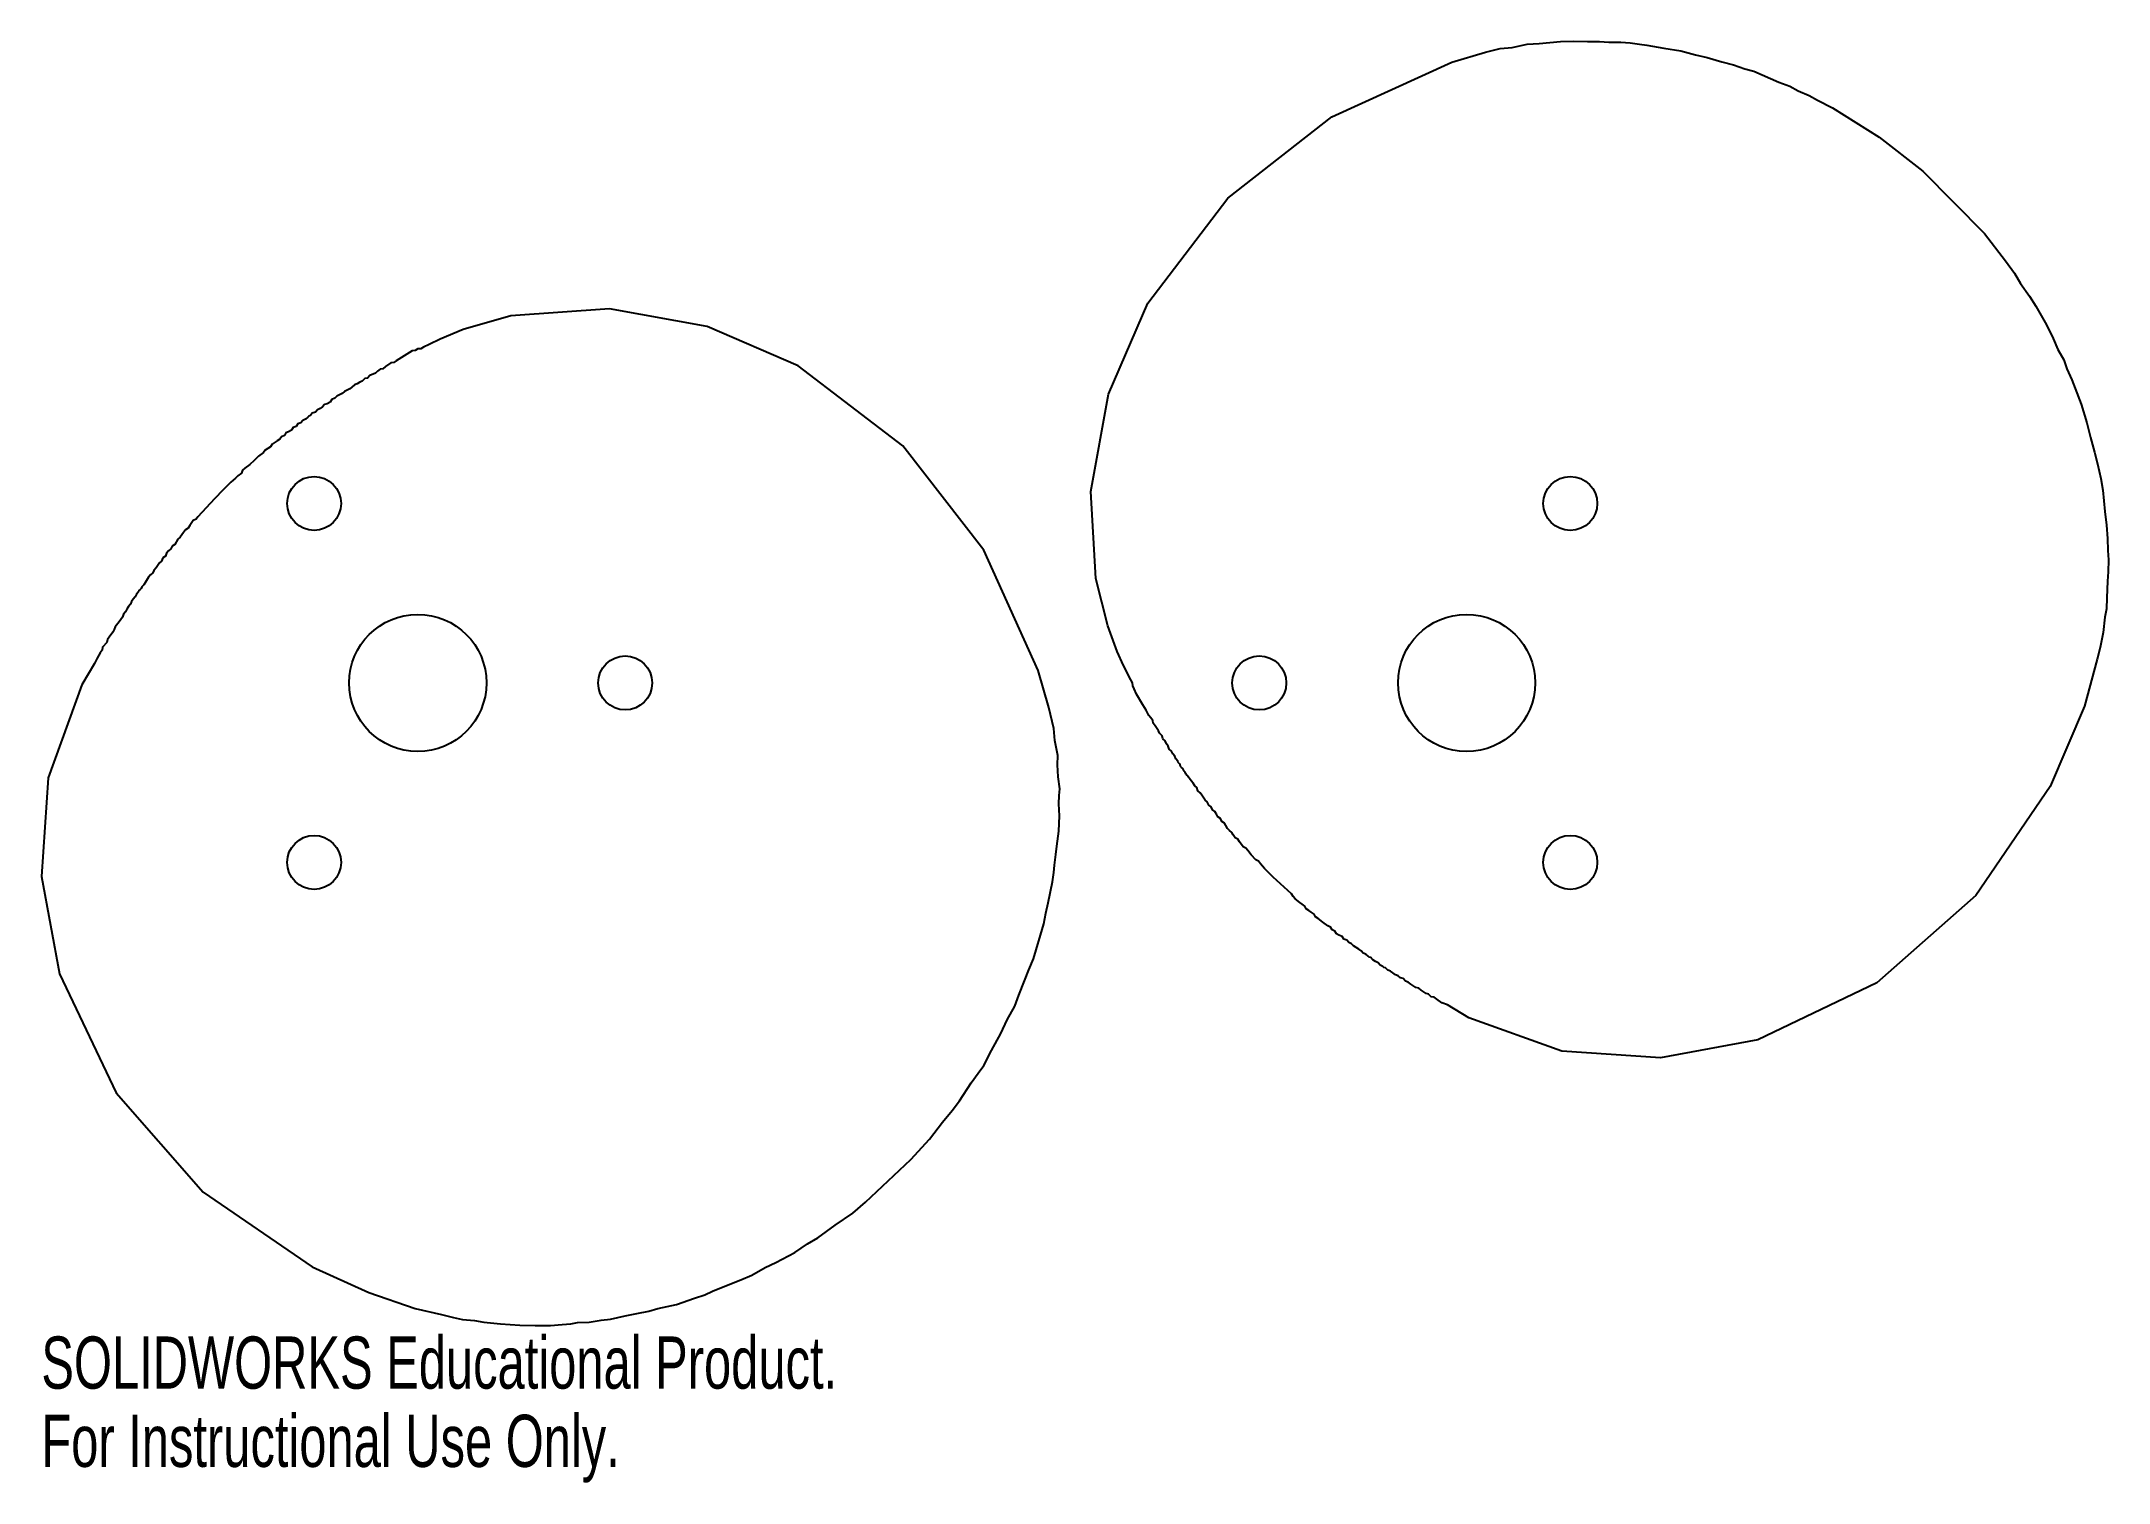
# Model space of a CAD drawing. Header units: inches. Extents: x -1.37 to 6.16, y -2.92 to 2.34.
import ezdxf

# ---------------------------------------------------------------- set-up
doc = ezdxf.new("R2010")
doc.units = ezdxf.units.IN
doc.header["$MEASUREMENT"] = 0
doc.styles.add('SLDTEXTSTYLE0', font='TXT', dxfattribs={"width": 0.7})

msp = doc.modelspace()

# ---------------------------------------------------------------- linework, layer by layer
at = {"color": 7, "linetype": 'Continuous', "flags": 128}
for points in [[(2.6052, 0), (2.599, 0.0109), (2.5946, 0.0196), (2.5864, 0.0352), (2.5726, 0.0633), (2.5497, 0.1143), (2.5149, 0.2079), (2.4719, 0.3809), (2.4538, 0.6982), (2.5178, 1.0536), (2.6607, 1.3853), (2.9521, 1.7682), (3.3313, 2.0648), (3.7696, 2.2642), (3.8916, 2.3), (3.9459, 2.3133), (3.9891, 2.3177), (4.0439, 2.3297), (4.0874, 2.332), (4.165, 2.3392), (4.2145, 2.34), (4.264, 2.3397), (4.3075, 2.3389), (4.3416, 2.3367), (4.3853, 2.3371), (4.4194, 2.334), (4.4534, 2.3302), (4.4799, 2.3255), (4.542, 2.3148), (4.6043, 2.3055), (4.6579, 2.2912), (4.7003, 2.2812), (4.7534, 2.2652), (4.7955, 2.254), (4.8368, 2.2402), (4.8699, 2.2317), (4.9608, 2.1912), (5.0016, 2.176), (5.0317, 2.1591), (5.0719, 2.1423), (5.1017, 2.125), (5.1562, 2.0971), (5.3272, 1.9904), (5.4866, 1.8662), (5.7103, 1.6397), (5.7869, 1.5389), (5.8208, 1.4945), (5.8423, 1.4566), (5.8746, 1.4109), (5.8975, 1.3737), (5.9374, 1.3064), (5.9611, 1.2562), (5.9786, 1.2163), (5.9998, 1.1778), (6.0107, 1.1454), (6.0288, 1.1056), (6.0418, 1.0739), (6.0633, 1.0165), (6.0841, 0.9491), (6.0968, 0.8951), (6.1124, 0.8419), (6.1224, 0.7995), (6.1354, 0.7455), (6.1421, 0.7025), (6.1495, 0.6249), (6.1561, 0.5759), (6.1588, 0.5265), (6.1609, 0.483), (6.1634, 0.4488), (6.1616, 0.4051), (6.159, 0.3709), (6.1564, 0.3098), (6.1552, 0.2704), (6.1495, 0.2395), (6.1436, 0.1843), (6.1319, 0.1297), (6.1215, 0.087), (6.0757, -0.0846), (5.9507, -0.3773), (5.6797, -0.7752), (5.3185, -1.0932), (4.885, -1.3015), (4.53, -1.3676), (4.1699, -1.3435), (3.8308, -1.2209), (3.7533, -1.1741), (3.7328, -1.1665), (3.7144, -1.1532), (3.7054, -1.1462), (3.6944, -1.1443), (3.6847, -1.1356), (3.6756, -1.1324), (3.6572, -1.1202), (3.6484, -1.113), (3.6377, -1.1103), (3.6193, -1.0981), (3.6106, -1.0912), (3.5999, -1.0882), (3.5913, -1.0783), (3.5822, -1.075), (3.5737, -1.0679), (3.5633, -1.0642), (3.5545, -1.0576), (3.5456, -1.0513), (3.5401, -1.0486), (3.5354, -1.0472), (3.5313, -1.0422), (3.5273, -1.0396), (3.5212, -1.0379), (3.518, -1.034), (3.5082, -1.0291), (3.5005, -1.021), (3.4909, -1.0158), (3.4818, -1.0099), (3.4773, -1.0058), (3.4742, -1.0018), (3.4682, -0.9998), (3.4645, -0.9968), (3.4563, -0.9895), (3.4457, -0.9857), (3.4382, -0.9775), (3.4298, -0.9707), (3.4204, -0.965), (3.4113, -0.959), (3.4033, -0.9517), (3.3932, -0.9469), (3.3863, -0.9383), (3.3756, -0.934), (3.3693, -0.9248), (3.3578, -0.9193), (3.3491, -0.9146), (3.343, -0.9054), (3.3324, -0.9006), (3.3267, -0.8911), (3.3166, -0.8858), (3.299, -0.8726), (3.2819, -0.8588), (3.272, -0.853), (3.267, -0.843), (3.2563, -0.8362), (3.2481, -0.8305), (3.2385, -0.8243), (3.2336, -0.8144), (3.2236, -0.8068), (3.2157, -0.8007), (3.1978, -0.7868), (3.1904, -0.7789), (3.1848, -0.7695), (3.1177, -0.7088), (3.0864, -0.6762), (3.0713, -0.6593), (3.064, -0.6505), (3.0543, -0.6456), (3.0376, -0.627), (3.0253, -0.6114), (3.0181, -0.6028), (3.0084, -0.5979), (2.9954, -0.5792), (2.9891, -0.5698), (2.9791, -0.5649), (2.9724, -0.554), (2.9671, -0.5455), (2.9588, -0.5385), (2.9515, -0.5304), (2.9449, -0.5196), (2.9401, -0.5109), (2.9304, -0.5053), (2.9256, -0.4948), (2.9161, -0.4889), (2.9108, -0.4789), (2.9057, -0.4688), (2.8963, -0.4627), (2.892, -0.4519), (2.883, -0.4454), (2.8778, -0.4338), (2.8705, -0.4275), (2.8585, -0.4093), (2.852, -0.4006), (2.8434, -0.3935), (2.8392, -0.3814), (2.8319, -0.375), (2.8269, -0.3652), (2.8188, -0.3576), (2.8124, -0.3488), (2.8087, -0.344), (2.8073, -0.3391), (2.8023, -0.3352), (2.7992, -0.3315), (2.7975, -0.3254), (2.7937, -0.3221), (2.7884, -0.3126), (2.7842, -0.3081), (2.7805, -0.3047), (2.779, -0.2985), (2.776, -0.2947), (2.7712, -0.2905), (2.77, -0.2857), (2.7629, -0.2772), (2.7591, -0.2668), (2.7522, -0.2583), (2.7473, -0.2485), (2.7384, -0.241), (2.7352, -0.2303), (2.7285, -0.2216), (2.7243, -0.2114), (2.7156, -0.2036), (2.7129, -0.1928), (2.7041, -0.1834), (2.6998, -0.1749), (2.6882, -0.1561), (2.6808, -0.1473), (2.6788, -0.1364), (2.6706, -0.1265), (2.6651, -0.1183), (2.6551, -0.0988), (2.6434, -0.0797), (2.6192, -0.0415), (2.6107, -0.0212), (2.6061, -0.0111), (2.6052, 0)], [(0, 1.2179), (-0.0099, 1.2126), (-0.021, 1.2117), (-0.0403, 1.1996), (-0.0785, 1.1753), (-0.0879, 1.169), (-0.0989, 1.1673), (-0.1172, 1.1538), (-0.1271, 1.1457), (-0.1368, 1.144), (-0.1469, 1.1366), (-0.1547, 1.1303), (-0.1744, 1.1209), (-0.1837, 1.1119), (-0.1934, 1.1099), (-0.2026, 1.101), (-0.2111, 1.0965), (-0.2206, 1.0911), (-0.2309, 1.0873), (-0.2399, 1.0783), (-0.248, 1.0731), (-0.2574, 1.0676), (-0.2675, 1.0633), (-0.2756, 1.0557), (-0.2855, 1.0511), (-0.2949, 1.0455), (-0.303, 1.038), (-0.3133, 1.0339), (-0.32, 1.0243), (-0.3308, 1.0185), (-0.3399, 1.0149), (-0.3479, 1.0074), (-0.3564, 1.0006), (-0.3661, 0.9955), (-0.3733, 0.987), (-0.3845, 0.9838), (-0.3885, 0.9791), (-0.3915, 0.9751), (-0.3974, 0.9728), (-0.401, 0.9696), (-0.4088, 0.9619), (-0.4192, 0.9575), (-0.426, 0.9488), (-0.4369, 0.9448), (-0.4432, 0.9356), (-0.4539, 0.9312), (-0.4605, 0.9224), (-0.4714, 0.9163), (-0.4805, 0.9119), (-0.4865, 0.9025), (-0.4968, 0.8975), (-0.5031, 0.8885), (-0.5124, 0.8824), (-0.5232, 0.8759), (-0.5312, 0.8703), (-0.5371, 0.861), (-0.547, 0.8553), (-0.5568, 0.8494), (-0.5625, 0.8401), (-0.5805, 0.8267), (-0.5962, 0.8115), (-0.6127, 0.7967), (-0.6304, 0.7827), (-0.6391, 0.7755), (-0.6431, 0.7652), (-0.6555, 0.7551), (-0.6649, 0.7469), (-0.6814, 0.7319), (-0.71, 0.7042), (-0.7411, 0.6713), (-0.7719, 0.6389), (-0.8018, 0.6061), (-0.8083, 0.5968), (-0.8185, 0.5923), (-0.8257, 0.5818), (-0.8315, 0.5737), (-0.8375, 0.564), (-0.8472, 0.5587), (-0.8543, 0.5483), (-0.8598, 0.54), (-0.8666, 0.5314), (-0.8753, 0.5249), (-0.8862, 0.5048), (-0.8954, 0.4987), (-0.9008, 0.4888), (-0.9092, 0.4818), (-0.9155, 0.4728), (-0.9203, 0.4625), (-0.9291, 0.4558), (-0.9347, 0.4445), (-0.9418, 0.4381), (-0.954, 0.4199), (-0.9618, 0.4106), (-0.9659, 0.4017), (-0.974, 0.3943), (-0.9811, 0.386), (-0.9922, 0.3672), (-0.9983, 0.3582), (-1.0025, 0.3537), (-1.0065, 0.3507), (-1.0084, 0.3446), (-1.0115, 0.3409), (-1.0165, 0.337), (-1.018, 0.3322), (-1.0256, 0.3242), (-1.03, 0.3141), (-1.037, 0.3057), (-1.0436, 0.297), (-1.0478, 0.2868), (-1.0552, 0.2786), (-1.0606, 0.2691), (-1.065, 0.2592), (-1.0725, 0.2509), (-1.076, 0.2404), (-1.0889, 0.2226), (-1.1028, 0.2052), (-1.1069, 0.195), (-1.1113, 0.1851), (-1.1247, 0.1672), (-1.131, 0.1581), (-1.1341, 0.1475), (-1.1489, 0.13), (-1.1509, 0.119), (-1.1576, 0.1099), (-1.1689, 0.0908), (-1.1789, 0.0711), (-1.2253, -0.0066), (-1.348, -0.3457), (-1.3723, -0.7058), (-1.3067, -1.0609), (-1.0993, -1.4949), (-0.7822, -1.8568), (-0.385, -2.129), (-0.1786, -2.2232), (-0.0101, -2.2816), (0.0868, -2.3034), (0.1296, -2.3138), (0.1632, -2.3217), (0.2066, -2.3255), (0.2406, -2.3319), (0.3015, -2.3368), (0.3721, -2.3423), (0.4276, -2.3434), (0.4831, -2.3432), (0.5265, -2.3403), (0.5574, -2.3372), (0.5815, -2.3326), (0.6251, -2.3313), (0.6682, -2.3246), (0.702, -2.3199), (0.7562, -2.3078), (0.7989, -2.2998), (0.8418, -2.2918), (0.8746, -2.2818), (0.9424, -2.2666), (1.008, -2.2436), (1.0457, -2.2317), (1.0738, -2.2177), (1.1255, -2.1976), (1.177, -2.1769), (1.2173, -2.1604), (1.2658, -2.1325), (1.3053, -2.1142), (1.3739, -2.0771), (1.42, -2.0454), (1.458, -2.0239), (1.5212, -1.9775), (1.5856, -1.9335), (1.6325, -1.8934), (1.7975, -1.7375), (1.8655, -1.6643), (1.9122, -1.602), (1.9479, -1.5589), (1.9751, -1.5244), (2.0173, -1.4589), (2.043, -1.4232), (2.0629, -1.3949), (2.0918, -1.341), (2.1247, -1.2784), (2.1487, -1.2284), (2.1758, -1.1794), (2.1914, -1.1388), (2.2113, -1.087), (2.2278, -1.0466), (2.2444, -1.0061), (2.2535, -0.9731), (2.2704, -0.9202), (2.2814, -0.878), (2.2898, -0.8401), (2.2981, -0.8021), (2.313, -0.7257), (2.3179, -0.6919), (2.3205, -0.6651), (2.3258, -0.626), (2.3294, -0.5952), (2.3371, -0.5403), (2.3389, -0.4848), (2.3371, -0.4411), (2.3375, -0.41), (2.3401, -0.3857), (2.3337, -0.3421), (2.3323, -0.2986), (2.3326, -0.2644), (2.3218, -0.2094), (2.3185, -0.166), (2.3004, -0.0896), (2.2618, 0.0451), (2.0638, 0.4841), (1.7683, 0.8642), (1.3861, 1.1565), (1.0546, 1.3), (0.6993, 1.3645), (0.3394, 1.3385), (0.1655, 1.2887), (0.0819, 1.2543), (0.0411, 1.2347), (0.021, 1.2244), (0.0112, 1.2184), (0, 1.2179)]]:
    msp.add_lwpolyline(points, dxfattribs=at)
at = {"color": 7, "linetype": 'Continuous'}
for centre, radius in [((-0.378, 0.6546), 0.0984), ((4.201, 0.6546), 0.0984), ((0, 0), 0.25), ((3.8231, 0), 0.25), ((0.7559, 0), 0.0984), ((3.0672, 0), 0.0984), ((-0.378, -0.6546), 0.0984), ((4.201, -0.6546), 0.0984)]:
    msp.add_circle(centre, radius, dxfattribs=at)

# ---------------------------------------------------------------- texts
at = {"color": 7, "linetype": 'Continuous', "char_height": 0.1903, "attachment_point": 1, "style": 'SLDTEXTSTYLE0'}
for s, insert in [('SOLIDWORKS Educational Product.', (-1.3723, -2.3835)), ('For Instructional Use Only.', (-1.3723, -2.669))]:
    msp.add_mtext(s, dxfattribs=dict(at, insert=insert))

doc.saveas('drawing.dxf')
